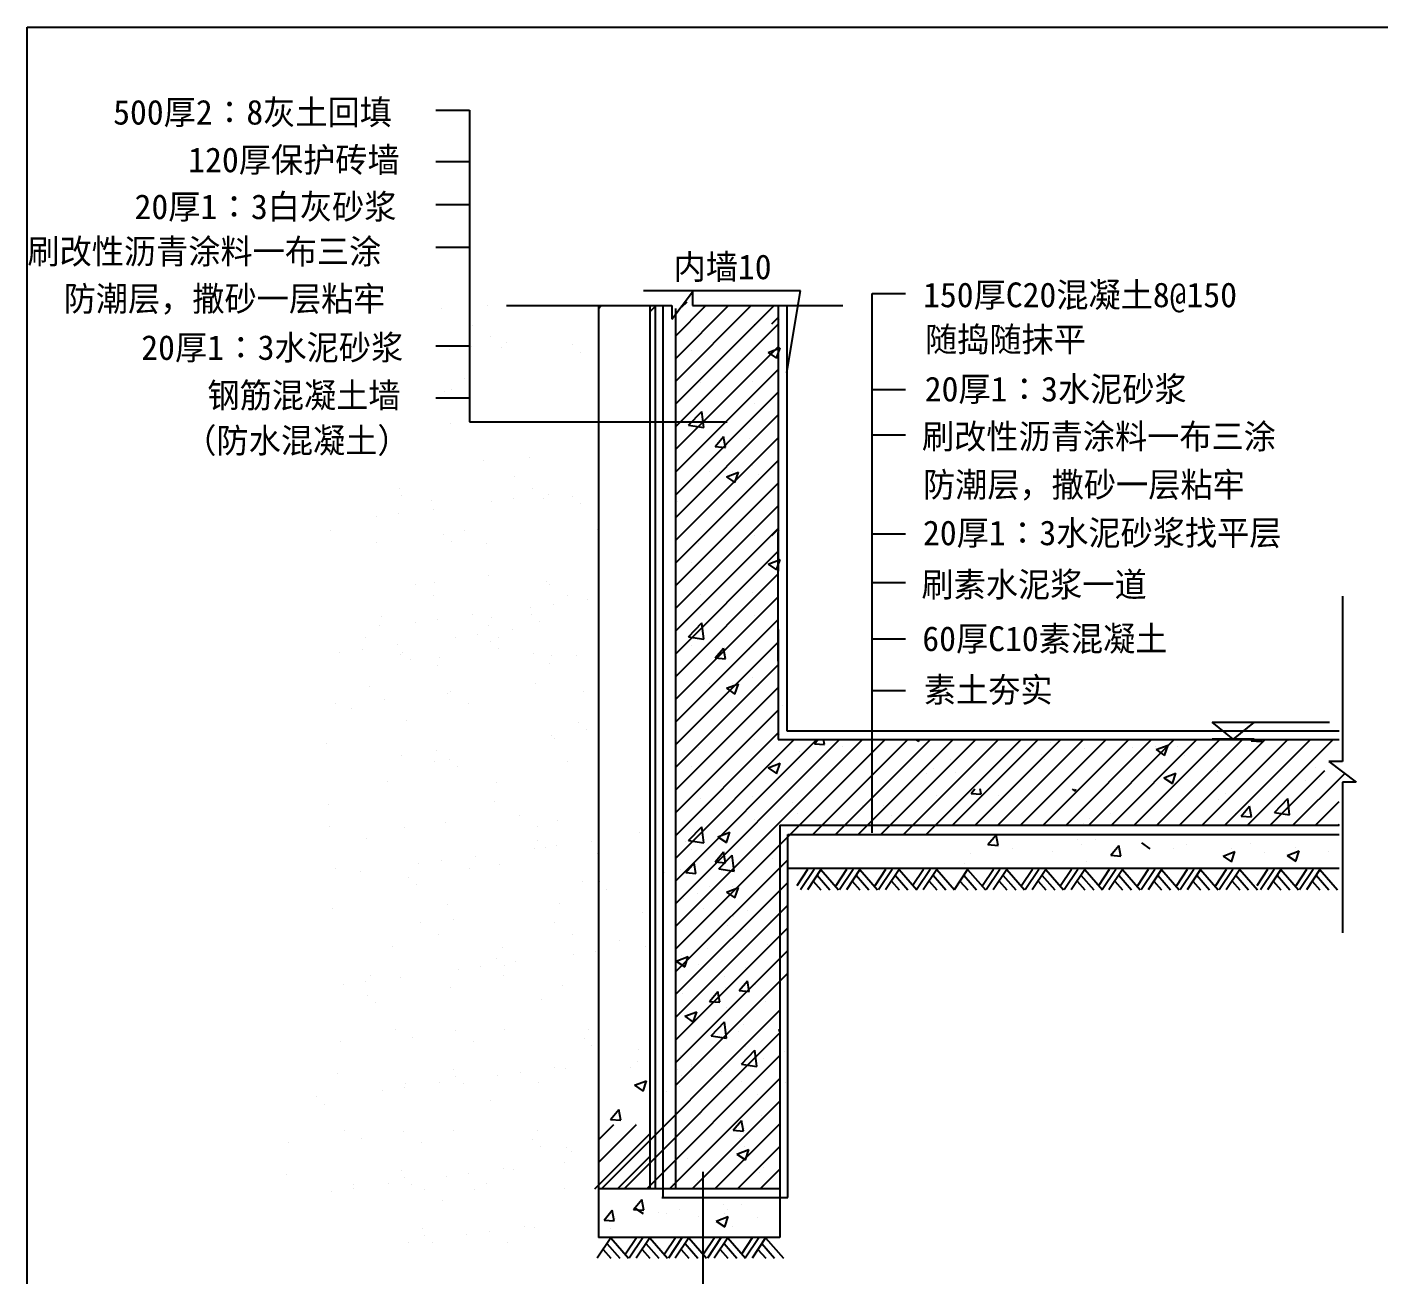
# Model space of a CAD drawing. Header units: metres. Extents: x -2931 to 37021, y -14020 to 40187.
# Drawn here: x -2931 to 20936, y 18167 to 40187 of the extents above; entities that cross this region are included whole.
import ezdxf

# ---------------------------------------------------------------- set-up
doc = ezdxf.new("R2010")
doc.units = ezdxf.units.M
for name, color, linetype in [('HOUSE', 2, 'Continuous'), ('PUB_DIM', 3, 'Continuous'), ('TL', 7, 'Continuous')]:
    doc.layers.add(name, color=color, linetype=linetype)

msp = doc.modelspace()

# ---------------------------------------------------------------- linework, layer by layer
for p, q in [((10726.99, 35534.32), (7955.28, 35534.32)), ((8451.9, 35030.57), (8817.82, 35517.82)), ((8631.12, 35249.43), (8720.47, 35338.78)), ((8817.82, 35517.82), (8817.82, 35272.36)), ((10481.16, 34091.21), (10726.99, 35534.32)), ((3192.49, 35222.13), (3192.49, 35222.13)), ((4385.29, 35212.86), (4385.29, 35212.86)), ((5205.15, 35268.65), (5205.15, 35268.65)), ((7156.74, 35217.54), (7211.57, 35272.36)), ((8063.4, 35162.55), (8173.22, 35272.36)), ((8451.9, 35272.36), (8451.9, 35030.57)), ((8516.73, 33932.97), (9856.13, 35272.36)), ((8516.73, 34333.66), (9455.43, 35272.36)), ((8516.73, 33532.28), (10256.82, 35272.36)), ((8516.73, 34734.36), (9054.74, 35272.36)), ((8516.73, 35135.05), (8562.87, 35181.18)), ((4934.36, 34924.63), (4934.36, 34924.63)), ((8516.73, 33131.59), (10330.05, 34944.91)), ((9905.12, 34943.37), (9905.12, 34943.37)), ((10219.11, 34949.36), (10330.05, 35060.31)), ((10355.66, 35033.86), (10355.66, 35033.86)), ((5252.97, 34721.65), (5252.97, 34721.65)), ((5535.1, 34624.02), (5535.1, 34624.02)), ((8925.24, 34809.16), (8925.24, 34809.16)), ((4527.57, 34491.38), (4527.57, 34491.38)), ((4920.84, 34543.16), (4920.84, 34543.16)), ((5451.9, 34538.96), (5451.9, 34538.96)), ((6697.13, 34579.55), (6697.13, 34579.55)), ((6836.39, 34451.94), (6836.39, 34451.94)), ((8516.73, 32730.9), (10330.05, 34544.22)), ((8795.1, 34476.8), (8795.1, 34476.8)), ((10152.53, 34442.98), (10364.14, 34524.21)), ((10152.53, 34442.98), (10302.86, 34341.58)), ((10302.87, 34341.55), (10364.15, 34524.18)), ((8516.73, 32330.21), (10330.05, 34143.53)), ((4787.05, 33986.65), (4787.05, 33986.65)), ((8964.44, 33909.15), (8964.44, 33909.15)), ((9868.37, 33937.3), (9868.37, 33937.3)), ((4432.89, 33757.05), (4432.89, 33757.05)), ((4565.11, 33788.82), (4565.11, 33788.82)), ((8516.73, 31929.52), (10330.05, 33742.84)), ((9908.72, 33536.09), (9908.72, 33536.09)), ((4547.83, 33194.27), (4547.83, 33194.27)), ((5789.77, 33206.19), (5789.77, 33206.19)), ((8516.73, 31528.83), (10330.05, 33342.15)), ((8747.51, 33160.3), (8982.91, 33405.63)), ((9016.31, 33118.58), (8982.92, 33405.6)), ((8516.73, 31128.14), (10330.05, 32941.46)), ((8747.51, 33160.3), (9016.3, 33118.61)), ((8800.46, 33005.92), (8800.46, 33005.92)), ((9220.59, 32786.8), (9366.28, 32960.44)), ((9401.24, 32770.97), (9366.3, 32960.4)), ((9220.59, 32786.8), (9401.23, 32771)), ((9831.62, 32931.23), (9831.62, 32931.23)), ((5125.26, 32536.15), (5125.26, 32536.15)), ((5945.11, 32591.95), (5945.11, 32591.95)), ((8516.73, 30727.45), (10330.05, 32540.77)), ((5674.33, 32247.92), (5674.33, 32247.92)), ((9113.67, 32344.1), (9113.67, 32344.1)), ((9417.18, 32251.43), (9628.79, 32332.66)), ((9417.18, 32251.43), (9567.51, 32150.03)), ((9524.63, 32342.34), (9524.63, 32342.34)), ((9567.52, 32150), (9628.8, 32332.63)), ((9870.25, 32443.71), (9870.25, 32443.71)), ((9989.23, 32296.66), (9989.23, 32296.66)), ((3640.05, 32040.67), (3640.05, 32040.67)), ((5992.94, 32044.94), (5992.94, 32044.94)), ((8516.73, 30326.76), (10330.05, 32140.08)), ((3673.83, 31928.82), (3673.83, 31928.82)), ((4214.14, 31837.03), (4214.14, 31837.03)), ((5267.54, 31814.68), (5267.54, 31814.68)), ((5660.81, 31866.45), (5660.81, 31866.45)), ((6191.86, 31862.26), (6191.86, 31862.26)), ((6275.06, 31947.32), (6275.06, 31947.32)), ((6697.13, 31902.85), (6697.13, 31902.85)), ((6836.39, 31775.24), (6836.39, 31775.24)), ((8555.92, 31822.61), (8555.92, 31822.61)), ((3233.77, 31546.92), (3233.77, 31546.92)), ((3627.04, 31598.7), (3627.04, 31598.7)), ((4241.29, 31679.57), (4241.29, 31679.57)), ((8516.73, 29926.06), (10330.05, 31739.38)), ((2434.16, 31305.67), (2434.16, 31305.67)), ((4787.05, 31309.94), (4787.05, 31309.94)), ((7139.94, 31314.22), (7139.94, 31314.22)), ((8516.73, 29524.38), (10330.05, 31337.7)), ((10219.11, 31216.95), (10330.05, 31327.9)), ((10355.66, 31301.44), (10355.66, 31301.44)), ((3240.09, 31089.61), (3240.09, 31089.61)), ((4425.85, 31239.72), (4425.85, 31239.72)), ((4565.11, 31112.11), (4565.11, 31112.11)), ((5172.85, 31080.34), (5172.85, 31080.34)), ((8925.24, 31076.74), (8925.24, 31076.74)), ((9905.12, 31210.96), (9905.12, 31210.96)), ((8516.73, 29123.69), (10330.05, 30937.01)), ((10152.53, 30710.56), (10364.14, 30791.79)), ((10302.87, 30609.13), (10364.15, 30791.76)), ((8795.1, 30744.39), (8795.1, 30744.39)), ((10152.53, 30710.56), (10302.86, 30609.16)), ((3931.64, 30351.67), (3931.64, 30351.67)), ((4261.74, 30381.22), (4261.74, 30381.22)), ((5222.43, 30509.79), (5222.43, 30509.79)), ((6239.46, 30406.44), (6239.46, 30406.44)), ((6284.53, 30355.95), (6284.53, 30355.95)), ((8516.73, 28722.99), (10330.05, 30536.31)), ((4250.25, 30148.69), (4250.25, 30148.69)), ((6603.14, 30152.97), (6603.14, 30152.97)), ((6971.67, 30082.8), (6971.67, 30082.8)), ((8516.73, 28322.3), (10330.05, 30135.62)), ((8964.44, 30176.74), (8964.44, 30176.74)), ((9868.37, 30204.88), (9868.37, 30204.88)), ((5964.15, 29950.15), (5964.15, 29950.15)), ((6357.42, 30001.93), (6357.42, 30001.93)), ((3287.68, 29633.8), (3287.68, 29633.8)), ((3335.28, 29779.75), (3335.28, 29779.75)), ((3930.38, 29682.4), (3930.38, 29682.4)), ((4323.65, 29734.18), (4323.65, 29734.18)), ((4937.9, 29815.05), (4937.9, 29815.05)), ((5220.45, 29624.53), (5220.45, 29624.53)), ((5268.04, 29770.48), (5268.04, 29770.48)), ((5974.45, 29820.69), (5974.45, 29820.69)), ((6113.71, 29693.08), (6113.71, 29693.08)), ((8516.73, 27921.61), (10330.05, 29734.93)), ((8747.51, 29427.88), (8982.91, 29673.21)), ((9016.31, 29386.17), (8982.92, 29673.18)), ((9908.72, 29803.68), (9908.72, 29803.68)), ((3044.37, 29413.69), (3044.37, 29413.69)), ((4627, 29419.65), (4627, 29419.65)), ((5020.27, 29471.42), (5020.27, 29471.42)), ((5397.26, 29417.97), (5397.26, 29417.97)), ((5634.52, 29552.29), (5634.52, 29552.29)), ((8747.51, 29427.88), (9016.3, 29386.19)), ((2593.23, 29151.9), (2593.23, 29151.9)), ((2986.5, 29203.67), (2986.5, 29203.67)), ((3600.75, 29284.54), (3600.75, 29284.54)), ((3654.57, 29123.49), (3654.57, 29123.49)), ((3703.17, 29157.56), (3703.17, 29157.56)), ((5251.77, 29340.3), (5251.77, 29340.3)), ((5391.03, 29212.69), (5391.03, 29212.69)), ((6007.46, 29127.76), (6007.46, 29127.76)), ((8516.73, 27520.92), (10330.05, 29334.24)), ((8800.46, 29273.5), (8800.46, 29273.5)), ((9220.59, 29054.38), (9366.28, 29228.02)), ((9401.24, 29038.55), (9366.3, 29227.99)), ((9831.62, 29198.81), (9831.62, 29198.81)), ((3842.43, 29029.95), (3842.43, 29029.95)), ((4309.33, 28925.41), (4309.33, 28925.41)), ((4356.92, 29071.36), (4356.92, 29071.36)), ((6287.05, 28950.63), (6287.05, 28950.63)), ((6334.65, 29096.59), (6334.65, 29096.59)), ((6771.03, 29090.76), (6771.03, 29090.76)), ((8516.73, 27120.23), (10330.05, 28933.55)), ((9220.59, 29054.38), (9401.23, 29038.58)), ((9870.25, 28711.29), (9870.25, 28711.29)), ((3119.75, 28549.56), (3119.75, 28549.56)), ((4499.75, 28427.63), (4499.75, 28427.63)), ((4541.84, 28459.7), (4541.84, 28459.7)), ((6048.35, 28610.37), (6048.35, 28610.37)), ((6894.73, 28463.97), (6894.73, 28463.97)), ((9113.67, 28611.69), (9113.67, 28611.69)), ((9417.18, 28519.01), (9628.79, 28600.24)), ((9417.18, 28519.01), (9567.51, 28417.61)), ((9417.72, 27620.53), (10330.05, 28532.86)), ((9524.63, 28609.93), (9524.63, 28609.93)), ((9567.52, 28417.58), (9628.8, 28600.21)), ((9989.23, 28564.24), (9989.23, 28564.24)), ((2507.56, 28252.44), (2507.56, 28252.44)), ((2799.16, 28165.21), (2799.16, 28165.21)), ((3382.87, 28323.94), (3382.87, 28323.94)), ((4860.45, 28256.72), (4860.45, 28256.72)), ((10398.67, 28223.27), (10398.67, 28223.27)), ((3777.07, 27947.24), (3777.07, 27947.24)), ((9818.42, 27620.53), (10330.05, 28132.17)), ((6331.13, 27687.77), (6331.13, 27687.77)), ((6800.36, 27921.27), (6800.36, 27921.27)), ((6939.63, 27793.66), (6939.63, 27793.66)), ((10219.11, 27620.53), (10330.05, 27731.48)), ((10355.66, 27705.03), (10355.66, 27705.03)), ((2363.86, 27542.03), (2363.86, 27542.03)), ((6382.24, 27640.78), (6382.24, 27640.78)), ((8516.73, 25116.78), (11020.49, 27620.53)), ((8516.73, 23914.7), (12222.56, 27620.53)), ((8516.73, 24716.09), (11421.18, 27620.53)), ((8516.73, 24315.39), (11821.87, 27620.53)), ((8516.73, 27520.92), (8616.34, 27620.53)), ((8516.73, 25517.47), (10619.8, 27620.53)), ((8516.73, 25918.16), (10219.11, 27620.53)), ((8516.73, 26318.85), (9818.42, 27620.53)), ((8516.73, 27120.23), (9017.03, 27620.53)), ((8516.73, 26719.54), (9417.72, 27620.53)), ((8925.24, 27480.32), (8925.24, 27480.32)), ((9905.12, 27614.54), (9905.12, 27614.54)), ((10942.06, 25939.33), (12623.25, 27620.53)), ((10968.96, 27541.59), (11035.19, 27620.53)), ((10968.96, 27541.59), (11149.6, 27525.79)), ((11149.61, 27525.75), (11132.13, 27620.53)), ((11342.75, 25939.33), (13023.94, 27620.53)), ((11460.34, 27498.86), (11460.34, 27498.86)), ((11743.44, 25939.33), (13418.64, 27614.54)), ((12144.13, 25939.33), (13819.33, 27614.54)), ((12544.82, 25939.33), (14220.02, 27614.54)), ((12753.48, 27614.54), (12807.96, 27577.79)), ((12807.98, 27577.76), (12820.32, 27614.54)), ((12945.51, 25939.33), (14620.71, 27614.54)), ((13407.91, 26103.44), (14919.01, 27614.54)), ((13808.6, 26103.44), (15319.7, 27614.54)), ((14209.29, 26103.44), (15720.39, 27614.54)), ((14609.98, 26103.44), (16121.08, 27614.54)), ((15010.67, 26103.44), (16521.77, 27614.54)), ((15129.02, 27565.49), (15129.02, 27565.49)), ((15411.36, 26103.44), (16922.46, 27614.54)), ((15734.65, 27449.21), (15734.65, 27449.21)), ((15812.06, 26103.44), (17323.16, 27614.54)), ((16212.75, 26103.44), (17723.85, 27614.54)), ((16587.56, 27480.96), (16587.56, 27480.96)), ((16613.44, 26103.44), (18124.54, 27614.54)), ((16879.25, 27599.9), (16879.25, 27599.9)), ((16992.97, 27500.21), (16992.97, 27500.21)), ((17000.92, 27437.15), (17212.53, 27518.38)), ((17014.13, 26103.44), (18525.23, 27614.54)), ((17151.27, 27335.71), (17212.55, 27518.34)), ((17374.15, 27486.65), (17374.15, 27486.65)), ((17414.82, 26103.44), (18925.92, 27614.54)), ((17815.51, 26103.44), (19326.61, 27614.54)), ((18735.16, 27618.92), (17994.51, 27618.92)), ((18216.2, 26103.44), (19727.3, 27614.54)), ((18616.89, 26103.44), (20127.99, 27614.54)), ((18680.83, 27593.22), (18698.72, 27614.54)), ((18680.83, 27593.22), (18861.47, 27577.41)), ((18861.49, 27577.38), (18854.63, 27614.54)), ((19334.87, 27589.39), (19334.87, 27589.39)), ((3683.11, 27339.15), (3683.11, 27339.15)), ((4264.77, 27231.51), (4264.77, 27231.51)), ((4297.36, 27420.02), (4297.36, 27420.02)), ((4529.09, 27258.14), (4529.09, 27258.14)), ((6617.66, 27235.79), (6617.66, 27235.79)), ((10703.77, 27399.25), (10703.77, 27399.25)), ((13366.52, 27262.95), (13366.52, 27262.95)), ((14978.07, 27349.61), (14978.07, 27349.61)), ((15035.85, 27268.16), (15035.85, 27268.16)), ((17000.92, 27437.15), (17151.25, 27335.75)), ((17508.54, 27324.82), (17508.54, 27324.82)), ((20291.43, 27226.5), (20049.64, 27226.5)), ((20049.64, 27226.5), (20536.89, 26860.58)), ((4668.35, 27130.53), (4668.35, 27130.53)), ((8795.1, 27147.97), (8795.1, 27147.97)), ((10152.53, 27114.14), (10364.14, 27195.37)), ((10152.53, 27114.14), (10302.86, 27012.74)), ((10302.87, 27012.71), (10364.15, 27195.34)), ((12946.61, 27014.74), (12946.61, 27014.74)), ((13069.4, 27098.32), (13069.4, 27098.32)), ((13466.16, 27041.57), (13466.16, 27041.57)), ((17139.57, 26940.01), (17351.18, 27021.24)), ((17289.92, 26838.58), (17351.2, 27021.2)), ((18092.93, 27051.33), (18092.93, 27051.33)), ((19017.58, 26103.44), (19980.45, 27066.3)), ((19017.58, 26103.44), (19980.45, 27066.3)), ((19418.27, 26103.44), (20333.99, 27017.25)), ((19808.24, 27112.93), (19808.24, 27112.93)), ((3430.46, 26868.13), (3430.46, 26868.13)), ((5363.23, 26858.86), (5363.23, 26858.86)), ((11420.07, 26821.26), (11420.07, 26821.26)), ((13734.27, 26665.15), (13800.51, 26744.09)), ((13914.92, 26649.32), (13897.44, 26744.09)), ((15518.79, 26738.1), (15573.27, 26701.35)), ((15573.29, 26701.32), (15585.63, 26738.1)), ((16566.4, 26857.85), (16566.4, 26857.85)), ((17139.57, 26940.01), (17289.91, 26838.61)), ((19647.04, 26894.96), (19647.04, 26894.96)), ((19894.05, 26909.49), (19894.05, 26909.49)), ((20536.89, 26860.58), (20291.43, 26860.58)), ((5325.67, 26528.21), (5325.67, 26528.21)), ((8964.44, 26580.32), (8964.44, 26580.32)), ((9868.37, 26608.47), (9868.37, 26608.47)), ((10577.76, 26512.15), (10577.76, 26512.15)), ((13129.05, 26626.5), (13129.05, 26626.5)), ((13734.27, 26665.15), (13914.91, 26649.35)), ((14225.66, 26622.42), (14225.66, 26622.42)), ((18106.6, 26559.5), (18106.6, 26559.5)), ((18232.71, 26661.24), (18232.71, 26661.24)), ((19090.21, 26328.56), (19325.6, 26573.89)), ((19359, 26286.84), (19325.61, 26573.86)), ((19818.96, 26103.44), (20235.27, 26519.74)), ((2397.07, 26467.4), (2397.07, 26467.4)), ((5762.25, 26277.51), (5762.25, 26277.51)), ((10665.3, 26306.86), (10665.3, 26306.86)), ((11809.9, 26457.55), (11809.9, 26457.55)), ((12191.08, 26443.99), (12191.08, 26443.99)), ((12325.47, 26282.16), (12325.47, 26282.16)), ((16197.92, 26308.22), (16197.92, 26308.22)), ((18404.41, 26313.37), (18404.41, 26313.37)), ((18505.57, 26265.64), (18651.27, 26439.28)), ((18505.57, 26265.64), (18686.21, 26249.84)), ((18686.22, 26249.8), (18651.28, 26439.24)), ((19090.21, 26328.56), (19358.99, 26286.87)), ((2411.45, 26086.22), (2411.45, 26086.22)), ((3727.97, 26070.26), (3727.97, 26070.26)), ((4452.11, 26159.74), (4452.11, 26159.74)), ((6080.86, 26074.53), (6080.86, 26074.53)), ((6429.83, 26184.96), (6429.83, 26184.96)), ((8747.51, 25831.46), (8982.91, 26076.79)), ((9016.31, 25789.75), (8982.92, 26076.77)), ((9908.72, 26207.26), (9908.72, 26207.26)), ((15711.92, 26138.3), (15711.92, 26138.3)), ((15834.71, 26221.89), (15834.71, 26221.89)), ((20219.66, 26103.44), (20235.27, 26119.05)), ((3054.39, 25865.08), (3054.39, 25865.08)), ((6077.68, 25839.11), (6077.68, 25839.11)), ((7027.75, 25823.25), (7027.75, 25823.25)), ((7873.21, 25979.62), (7873.21, 25979.62)), ((8693.57, 25815.19), (8693.57, 25815.19)), ((8747.51, 25831.46), (9016.3, 25789.78)), ((9266.74, 25897.35), (9478.35, 25978.58)), ((9266.74, 25897.35), (9417.07, 25795.95)), ((9417.09, 25795.92), (9478.36, 25978.55)), ((10220.1, 26008.67), (10220.1, 26008.67)), ((14033.45, 25762.05), (14179.15, 25935.68)), ((14214.1, 25746.21), (14179.15, 25935.65)), ((15618.7, 25849.81), (15618.7, 25849.81)), ((15940.57, 25854.52), (15940.57, 25854.52)), ((16741.76, 25790.66), (16892.09, 25689.27)), ((18667.5, 25780.58), (18667.5, 25780.58)), ((4993.98, 25555.5), (4993.98, 25555.5)), ((6020.23, 25690.6), (6020.23, 25690.6)), ((6216.95, 25711.5), (6216.95, 25711.5)), ((6413.5, 25742.38), (6413.5, 25742.38)), ((7141.86, 25602.39), (7141.86, 25602.39)), ((8800.46, 25677.08), (8800.46, 25677.08)), ((9220.59, 25457.97), (9366.28, 25631.6)), ((9283.17, 25331.23), (9518.56, 25576.56)), ((9401.24, 25442.13), (9366.3, 25631.57)), ((9551.96, 25289.51), (9518.57, 25576.53)), ((10359.88, 25618.58), (10359.88, 25618.58)), ((13717.52, 25599.51), (13717.52, 25599.51)), ((14033.45, 25762.05), (14214.09, 25746.24)), ((14474.1, 25699.12), (14474.1, 25699.12)), ((15173.77, 25635.46), (15173.77, 25635.46)), ((15692.61, 25757.74), (15692.61, 25757.74)), ((16201.15, 25572.4), (16346.85, 25746.03)), ((16201.15, 25572.4), (16381.79, 25556.59)), ((16381.8, 25556.56), (16346.86, 25746)), ((17305.93, 25689.57), (17305.93, 25689.57)), ((17534.17, 25765.47), (17534.17, 25765.47)), ((18183.07, 25556.09), (18394.68, 25637.31)), ((18183.07, 25556.09), (18333.4, 25454.69)), ((18325.72, 25690.05), (18325.72, 25690.05)), ((18333.41, 25454.65), (18394.69, 25637.28)), ((18919.25, 25621.41), (18919.25, 25621.41)), ((19316.39, 25571.2), (19528, 25652.43)), ((19316.39, 25571.2), (19466.72, 25469.8)), ((19459.04, 25705.16), (19459.04, 25705.16)), ((19466.73, 25469.76), (19528.01, 25652.39)), ((20052.57, 25636.52), (20052.57, 25636.52)), ((2522.09, 25335.26), (2522.09, 25335.26)), ((3986.46, 25422.85), (3986.46, 25422.85)), ((4379.73, 25474.63), (4379.73, 25474.63)), ((4874.98, 25339.54), (4874.98, 25339.54)), ((5410.82, 25403.05), (5410.82, 25403.05)), ((8516.73, 23514.01), (10497.61, 25494.88)), ((8597.37, 25316.05), (8597.37, 25316.05)), ((8698.53, 25268.32), (8844.23, 25441.95)), ((8879.19, 25252.48), (8844.24, 25441.92)), ((9220.59, 25457.97), (9401.23, 25442.16)), ((9283.17, 25331.23), (9551.95, 25289.54)), ((10233.76, 25516.84), (10233.76, 25516.84)), ((13622.06, 25422.67), (13622.06, 25422.67)), ((15771.67, 25462.94), (15771.67, 25462.94)), ((2960.21, 25287.75), (2960.21, 25287.75)), ((3806.41, 25175.99), (3806.41, 25175.99)), ((6874.27, 25109.18), (6874.27, 25109.18)), ((7180.49, 25114.87), (7180.49, 25114.87)), ((8325.09, 25265.56), (8325.09, 25265.56)), ((8516.73, 23113.32), (10497.61, 25094.19)), ((8698.53, 25268.32), (8879.18, 25252.51)), ((18982.06, 25254.72), (18982.06, 25254.72)), ((3945.67, 25048.38), (3945.67, 25048.38)), ((7299.47, 24967.82), (7299.47, 24967.82)), ((8912.79, 24899.66), (8912.79, 24899.66)), ((9113.67, 25015.27), (9113.67, 25015.27)), ((9417.18, 24922.6), (9628.79, 25003.82)), ((9417.18, 24922.6), (9567.51, 24821.2)), ((9524.63, 25013.51), (9524.63, 25013.51)), ((9567.52, 24821.16), (9628.8, 25003.79)), ((2459.05, 24630.4), (2459.05, 24630.4)), ((4499.71, 24703.93), (4499.71, 24703.93)), ((6477.43, 24729.15), (6477.43, 24729.15)), ((8516.73, 22712.63), (10497.61, 24693.5)), ((8656.82, 24809.12), (8656.82, 24809.12)), ((9013.14, 24630.03), (9013.14, 24630.03)), ((9794.87, 24596.32), (9794.87, 24596.32)), ((4019.56, 24381.26), (4019.56, 24381.26)), ((4602.99, 24446.05), (4602.99, 24446.05)), ((6372.45, 24385.54), (6372.45, 24385.54)), ((7936.7, 24561.87), (7936.7, 24561.87)), ((9550.02, 24493.7), (9550.02, 24493.7)), ((10195.29, 24424.46), (10195.29, 24424.46)), ((4338.18, 24178.28), (4338.18, 24178.28)), ((6691.07, 24182.56), (6691.07, 24182.56)), ((8516.73, 22311.94), (10497.61, 24292.81)), ((9438.72, 24324.85), (9438.72, 24324.85)), ((9751.58, 24258.41), (9751.58, 24258.41)), ((3525.65, 23956.51), (3525.65, 23956.51)), ((5458.42, 23947.24), (5458.42, 23947.24)), ((7110.11, 23877.86), (7110.11, 23877.86)), ((7530.04, 24073.57), (7530.04, 24073.57)), ((7989.07, 23955.87), (7989.07, 23955.87)), ((8516.73, 21911.25), (10497.61, 23892.12)), ((9075.2, 23922.88), (9075.2, 23922.88)), ((10146.6, 23996.52), (10146.6, 23996.52)), ((5355, 23756.96), (5355, 23756.96)), ((5494.27, 23629.35), (5494.27, 23629.35)), ((5690.59, 23690.97), (5690.59, 23690.97)), ((6716.84, 23826.08), (6716.84, 23826.08)), ((8531.4, 23705.8), (8743.01, 23787.03)), ((8531.4, 23705.8), (8681.73, 23604.4)), ((8620.07, 23803.05), (8620.07, 23803.05)), ((8681.74, 23604.37), (8743.01, 23787)), ((8916.33, 23653.34), (8916.33, 23653.34)), ((3132.29, 23443.29), (3132.29, 23443.29)), ((3656.82, 23423.22), (3656.82, 23423.22)), ((4683.07, 23558.33), (4683.07, 23558.33)), ((5076.34, 23610.11), (5076.34, 23610.11)), ((5485.18, 23447.56), (5485.18, 23447.56)), ((8516.73, 21510.56), (10497.61, 23491.43)), ((9387.96, 23431.61), (9387.96, 23431.61)), ((9758.12, 23590.25), (9758.12, 23590.25)), ((2649.3, 23290.58), (2649.3, 23290.58)), ((3042.57, 23342.36), (3042.57, 23342.36)), ((4547.3, 23248.11), (4547.3, 23248.11)), ((6525.02, 23273.34), (6525.02, 23273.34)), ((8311.52, 23363.45), (8311.52, 23363.45)), ((9117.87, 22995.04), (9263.56, 23168.68)), ((9298.52, 22979.2), (9263.57, 23168.64)), ((9400.24, 23232.47), (9400.24, 23232.47)), ((9639.92, 23184.69), (9785.62, 23358.33)), ((9639.92, 23184.69), (9820.56, 23168.89)), ((9820.57, 23168.85), (9785.63, 23358.29)), ((9924.84, 23295.28), (9924.84, 23295.28)), ((3083.73, 23093.83), (3083.73, 23093.83)), ((3222.99, 22966.22), (3222.99, 22966.22)), ((6151.59, 23027.02), (6151.59, 23027.02)), ((8643.67, 23132.86), (8643.67, 23132.86)), ((9117.87, 22995.04), (9298.51, 22979.24)), ((10109.85, 22990.45), (10109.85, 22990.45)), ((7209.2, 19687.25), (10360.28, 22838.33)), ((8583.32, 22796.97), (8583.32, 22796.97)), ((8681.83, 22731.05), (8893.44, 22812.28)), ((8681.83, 22731.05), (8832.16, 22629.65)), ((8832.17, 22629.62), (8893.45, 22812.25)), ((9424.75, 22881.58), (9424.75, 22881.58)), ((3573.25, 22500.7), (3573.25, 22500.7)), ((4629.77, 22489.29), (4629.77, 22489.29)), ((5506.01, 22491.43), (5506.01, 22491.43)), ((6982.66, 22493.56), (6982.66, 22493.56)), ((7609.89, 19687.25), (10360.28, 22437.64)), ((9148.19, 22387.25), (9383.59, 22632.58)), ((9416.98, 22345.54), (9383.59, 22632.55)), ((9626.8, 22455.17), (9626.8, 22455.17)), ((9721.37, 22584.18), (9721.37, 22584.18)), ((10335.37, 22489.01), (10360.28, 22498.57)), ((10335.37, 22489.01), (10360.28, 22472.2)), ((2595.49, 22282.03), (2595.49, 22282.03)), ((3880.31, 22363.9), (3880.31, 22363.9)), ((4948.38, 22286.31), (4948.38, 22286.31)), ((6903.6, 22337.93), (6903.6, 22337.93)), ((7042.87, 22210.32), (7042.87, 22210.32)), ((9148.19, 22387.25), (9416.98, 22345.56)), ((7864.3, 22152.64), (7864.3, 22152.64)), ((8010.58, 19687.25), (10360.28, 22036.95)), ((8605.2, 22040.48), (8605.2, 22040.48)), ((9683.85, 21887.02), (9919.24, 22132.35)), ((9749.8, 22191.17), (9749.8, 22191.17)), ((9952.64, 21845.3), (9919.25, 22132.32)), ((10073.1, 21984.38), (10073.1, 21984.38)), ((10444.26, 22117.54), (10444.26, 22117.54)), ((4594.9, 21792.3), (4594.9, 21792.3)), ((5772.95, 21745.58), (5772.95, 21745.58)), ((6387.21, 21826.45), (6387.21, 21826.45)), ((6572.62, 21817.53), (6572.62, 21817.53)), ((7722.99, 21819.12), (7722.99, 21819.12)), ((7848.62, 21940.87), (7848.62, 21940.87)), ((8546.57, 21790.9), (8546.57, 21790.9)), ((8791.55, 21850.1), (8791.55, 21850.1)), ((8799.43, 21887.28), (8799.43, 21887.28)), ((9336.31, 21750.95), (9336.31, 21750.95)), ((9683.85, 21887.02), (9952.63, 21845.33)), ((10350.97, 21791.6), (10350.97, 21791.6)), ((2554.24, 21718.78), (2554.24, 21718.78)), ((3742.49, 21551.31), (3742.49, 21551.31)), ((4353.44, 21558.7), (4353.44, 21558.7)), ((4632.32, 21674.8), (4632.32, 21674.8)), ((4771.59, 21547.19), (4771.59, 21547.19)), ((5379.68, 21693.81), (5379.68, 21693.81)), ((6095.38, 21555.59), (6095.38, 21555.59)), ((7796.05, 21514.25), (8007.66, 21595.48)), ((7796.05, 21514.25), (7946.38, 21412.85)), ((7946.39, 21412.82), (8007.67, 21595.45)), ((8411.27, 19687.25), (10360.28, 21636.26)), ((8588.46, 21489.06), (8588.46, 21489.06)), ((8629.7, 21689.59), (8629.7, 21689.59)), ((9436.66, 21481.33), (9436.66, 21481.33)), ((9684.62, 21578.11), (9684.62, 21578.11)), ((10464.29, 21568.42), (10464.29, 21568.42)), ((2177.07, 21310.73), (2177.07, 21310.73)), ((3345.92, 21426.06), (3345.92, 21426.06)), ((3739.19, 21477.83), (3739.19, 21477.83)), ((5244.93, 21243.93), (5244.93, 21243.93)), ((8360.22, 21413.16), (8360.22, 21413.16)), ((9973.54, 21345), (9973.54, 21345)), ((2316.33, 21183.12), (2316.33, 21183.12)), ((7369.5, 20911.42), (7515.2, 21085.05)), ((7550.15, 20895.58), (7515.2, 21085.02)), ((8811.96, 19687.25), (10360.28, 21235.57)), ((9515.71, 21186.52), (9515.71, 21186.52)), ((7156.74, 20551.26), (7426.07, 20820.58)), ((7156.74, 20150.57), (7826.76, 20820.58)), ((7369.5, 20911.42), (7550.14, 20895.61)), ((7810.15, 20848.49), (7810.15, 20848.49)), ((8509.82, 20784.83), (8509.82, 20784.83)), ((8954.75, 20999.18), (8954.75, 20999.18)), ((9212.65, 19687.25), (10360.28, 20834.88)), ((9537.2, 20721.77), (9682.9, 20895.4)), ((9717.85, 20705.93), (9682.91, 20895.37)), ((10036.35, 20978.31), (10036.35, 20978.31)), ((2666.59, 20717.6), (2666.59, 20717.6)), ((2973.65, 20580.8), (2973.65, 20580.8)), ((3723.11, 20706.19), (3723.11, 20706.19)), ((4599.35, 20708.33), (4599.35, 20708.33)), ((5996.94, 20554.83), (5996.94, 20554.83)), ((6076, 20710.47), (6076, 20710.47)), ((7094.12, 19687.25), (8063.4, 20656.54)), ((9537.2, 20721.77), (9717.84, 20705.96)), ((9647.87, 20572.04), (9647.87, 20572.04)), ((9743.33, 20748.88), (9743.33, 20748.88)), ((1688.83, 20498.94), (1688.83, 20498.94)), ((4041.72, 20503.21), (4041.72, 20503.21)), ((6136.21, 20427.22), (6136.21, 20427.22)), ((6584.84, 20419.24), (6584.84, 20419.24)), ((6690.05, 20346.91), (6690.05, 20346.91)), ((9600.02, 20297.46), (9811.63, 20378.69)), ((9600.02, 20297.46), (9750.35, 20196.06)), ((9613.35, 19687.25), (10360.28, 20434.19)), ((9742.67, 20431.42), (9742.67, 20431.42)), ((9750.36, 20196.02), (9811.64, 20378.65)), ((6551.65, 20151.96), (6551.65, 20151.96)), ((7494.81, 19687.25), (8063.4, 20255.85)), ((7980.16, 20128.89), (7980.16, 20128.89)), ((8735.04, 20214.74), (8735.04, 20214.74)), ((9811.48, 20282.91), (9811.48, 20282.91)), ((10068.37, 20058.47), (10068.37, 20058.47)), ((10348.36, 20146.58), (10348.36, 20146.58)), ((1647.58, 19935.68), (1647.58, 19935.68)), ((3688.24, 20009.2), (3688.24, 20009.2)), ((3725.66, 19891.7), (3725.66, 19891.7)), ((4473.02, 19910.71), (4473.02, 19910.71)), ((4866.29, 19962.49), (4866.29, 19962.49)), ((5480.55, 20043.35), (5480.55, 20043.35)), ((5665.96, 20034.43), (5665.96, 20034.43)), ((8907.42, 19826.35), (8907.42, 19826.35)), ((9000.89, 19989.47), (9000.89, 17863.85)), ((9999.6, 19972.24), (9999.6, 19972.24)), ((10014.04, 19687.25), (10360.28, 20033.49)), ((2439.26, 19642.96), (2439.26, 19642.96)), ((2832.53, 19694.74), (2832.53, 19694.74)), ((2835.83, 19768.21), (2835.83, 19768.21)), ((3446.78, 19775.6), (3446.78, 19775.6)), ((3864.93, 19764.09), (3864.93, 19764.09)), ((4085.77, 19678.64), (4085.77, 19678.64)), ((4962.02, 19680.78), (4962.02, 19680.78)), ((5188.72, 19772.49), (5188.72, 19772.49)), ((6557.56, 19687.25), (6558.85, 19688.6)), ((6559.01, 19687.25), (6558.86, 19688.57)), ((8159.7, 19807.18), (8159.7, 19807.18)), ((8473.07, 19778.76), (8473.07, 19778.76)), ((4404.38, 19475.66), (4404.38, 19475.66)), ((7777.5, 19324.76), (7923.19, 19498.4)), ((7796.05, 19353.38), (7946.38, 19251.98)), ((7958.14, 19308.92), (7923.2, 19498.36)), ((9362.75, 19412.52), (9362.75, 19412.52)), ((9684.62, 19417.23), (9684.62, 19417.23)), ((7255.44, 19135.11), (7401.14, 19308.75)), ((7255.44, 19135.11), (7436.08, 19119.31)), ((7436.09, 19119.27), (7401.15, 19308.71)), ((7461.57, 19162.22), (7461.57, 19162.22)), ((7777.5, 19324.76), (7958.14, 19308.96)), ((8218.14, 19261.83), (8218.14, 19261.83)), ((8360.22, 19252.29), (8360.22, 19252.29)), ((8588.46, 19328.19), (8588.46, 19328.19)), ((8917.82, 19198.18), (8917.82, 19198.18)), ((9237.36, 19118.8), (9448.97, 19200.03)), ((9237.36, 19118.8), (9387.69, 19017.4)), ((9380, 19252.77), (9380, 19252.77)), ((9387.69, 19017.37), (9448.97, 19200)), ((9436.66, 19320.45), (9436.66, 19320.45)), ((9973.54, 19184.12), (9973.54, 19184.12)), ((4050.9, 18981.66), (4050.9, 18981.66)), ((4088.33, 18864.15), (4088.33, 18864.15)), ((4835.69, 18883.16), (4835.69, 18883.16)), ((5228.96, 18934.94), (5228.96, 18934.94)), ((5843.21, 19015.81), (5843.21, 19015.81)), ((6028.62, 19006.88), (6028.62, 19006.88)), ((7366.11, 18985.38), (7366.11, 18985.38)), ((9515.71, 19025.65), (9515.71, 19025.65)), ((3809.44, 18748.06), (3809.44, 18748.06)), ((4227.59, 18736.54), (4227.59, 18736.54)), ((5551.39, 18744.94), (5551.39, 18744.94))]:
    msp.add_line(p, q)
msp.add_lwpolyline([(-2930.63, 40187.21), (37020.96, 40187.21), (37020.96, -14020.28), (-2930.63, -14020.28)], close=True)
at = {"layer": 'HOUSE'}
for p, q in [((10497.61, 19532.27), (10497.61, 25939.33)), ((10497.61, 25939.33), (20235.27, 25939.33)), ((10849.51, 25320.26), (10657.78, 25032.67)), ((10964.35, 25320.26), (10724.27, 24960.14)), ((11085.24, 25320.26), (10845.16, 24960.14)), ((11085.24, 25320.26), (11397.35, 24960.14)), ((11538.57, 25320.26), (11346.84, 25032.67)), ((11653.41, 25320.26), (11413.33, 24960.14)), ((11774.3, 25320.26), (11534.22, 24960.14)), ((11774.3, 25320.26), (12086.41, 24960.14)), ((12227.63, 25320.26), (12035.91, 25032.67)), ((12342.48, 25320.26), (12102.39, 24960.14)), ((12463.36, 25320.26), (12223.28, 24960.14)), ((12463.36, 25320.26), (12775.47, 24960.14)), ((12895.54, 25320.26), (12703.81, 25032.67)), ((13010.38, 25320.26), (12770.3, 24960.14)), ((13131.27, 25320.26), (12891.19, 24960.14)), ((13131.27, 25320.26), (13443.38, 24960.14)), ((13675.27, 25320.26), (13435.18, 24960.14)), ((13675.27, 25320.26), (13987.37, 24960.14)), ((14128.6, 25320.26), (13936.87, 25032.67)), ((14243.44, 25320.26), (14003.36, 24960.14)), ((14364.33, 25320.26), (14124.25, 24960.14)), ((14364.33, 25320.26), (14676.43, 24960.14)), ((14817.66, 25320.26), (14625.93, 25032.67)), ((14932.5, 25320.26), (14692.42, 24960.14)), ((15053.39, 25320.26), (14813.31, 24960.14)), ((15053.39, 25320.26), (15365.5, 24960.14)), ((15506.72, 25320.26), (15314.99, 25032.67)), ((15621.56, 25320.26), (15381.48, 24960.14)), ((15742.45, 25320.26), (15502.37, 24960.14)), ((15742.45, 25320.26), (16054.56, 24960.14)), ((16174.63, 25320.26), (15982.9, 25032.67)), ((16289.47, 25320.26), (16049.39, 24960.14)), ((16410.36, 25320.26), (16170.27, 24960.14)), ((16410.36, 25320.26), (16722.46, 24960.14)), ((16863.69, 25320.26), (16671.96, 25032.67)), ((16978.53, 25320.26), (16738.45, 24960.14)), ((17099.42, 25320.26), (16859.34, 24960.14)), ((17099.42, 25320.26), (17411.52, 24960.14)), ((17552.75, 25320.26), (17361.02, 25032.67)), ((17667.59, 25320.26), (17427.51, 24960.14)), ((17788.48, 25320.26), (17548.4, 24960.14)), ((17788.48, 25320.26), (18100.59, 24960.14)), ((18241.81, 25320.26), (18050.08, 25032.67)), ((18356.65, 25320.26), (18116.57, 24960.14)), ((18477.54, 25320.26), (18237.46, 24960.14)), ((18477.54, 25320.26), (18789.65, 24960.14)), ((18970.16, 25320.26), (18778.43, 25032.67)), ((19085, 25320.26), (18844.92, 24960.14)), ((19205.89, 25320.26), (18965.81, 24960.14)), ((19205.89, 25320.26), (19518, 24960.14)), ((19659.22, 25320.26), (19467.5, 25032.67)), ((19774.07, 25320.26), (19533.98, 24960.14)), ((19894.95, 25320.26), (19654.87, 24960.14)), ((19894.95, 25320.26), (20207.06, 24960.14)), ((10949.64, 25116.86), (11085.46, 24960.14)), ((11018.49, 25220.14), (11243.82, 24960.14)), ((11638.7, 25116.86), (11774.52, 24960.14)), ((11707.55, 25220.14), (11932.88, 24960.14)), ((12327.76, 25116.86), (12463.58, 24960.14)), ((12396.61, 25220.14), (12621.94, 24960.14)), ((12995.66, 25116.86), (13131.48, 24960.14)), ((13064.52, 25220.14), (13289.85, 24960.14)), ((13539.66, 25116.86), (13675.48, 24960.14)), ((13608.51, 25220.14), (13833.84, 24960.14)), ((14228.72, 25116.86), (14364.54, 24960.14)), ((14297.58, 25220.14), (14522.91, 24960.14)), ((14917.78, 25116.86), (15053.6, 24960.14)), ((14986.64, 25220.14), (15211.97, 24960.14)), ((15606.85, 25116.86), (15742.67, 24960.14)), ((15675.7, 25220.14), (15901.03, 24960.14)), ((16274.75, 25116.86), (16410.57, 24960.14)), ((16343.61, 25220.14), (16568.94, 24960.14)), ((16963.81, 25116.86), (17099.63, 24960.14)), ((17032.67, 25220.14), (17258, 24960.14)), ((17652.88, 25116.86), (17788.69, 24960.14)), ((17721.73, 25220.14), (17947.06, 24960.14)), ((18341.94, 25116.86), (18477.76, 24960.14)), ((18410.79, 25220.14), (18636.12, 24960.14)), ((19070.29, 25116.86), (19206.11, 24960.14)), ((19139.14, 25220.14), (19364.47, 24960.14)), ((19759.35, 25116.86), (19895.17, 24960.14)), ((19828.2, 25220.14), (20053.53, 24960.14)), ((7156.74, 19687.25), (7156.74, 18825.93)), ((10360.28, 19687.25), (10360.28, 18825.93)), ((8276.29, 19532.27), (10497.61, 19532.27)), ((7373.98, 18822.53), (7133.9, 18462.41)), ((7238.37, 18619.13), (7374.19, 18462.41)), ((7307.23, 18722.41), (7532.56, 18462.41)), ((7373.98, 18822.53), (7686.08, 18462.41)), ((7827.31, 18822.53), (7635.58, 18534.94)), ((7942.15, 18822.53), (7702.07, 18462.41)), ((8063.04, 18822.53), (7822.96, 18462.41)), ((7927.44, 18619.13), (8063.26, 18462.41)), ((7996.29, 18722.41), (8221.62, 18462.41)), ((8063.04, 18822.53), (8375.15, 18462.41)), ((8516.37, 18822.53), (8324.64, 18534.94)), ((8631.21, 18822.53), (8391.13, 18462.41)), ((8752.1, 18822.53), (8512.02, 18462.41)), ((8616.5, 18619.13), (8752.32, 18462.41)), ((8685.35, 18722.41), (8910.68, 18462.41)), ((8752.1, 18822.53), (9064.21, 18462.41)), ((9205.43, 18822.53), (9013.71, 18534.94)), ((9320.28, 18822.53), (9080.19, 18462.41)), ((9441.16, 18822.53), (9201.08, 18462.41)), ((9305.56, 18619.13), (9441.38, 18462.41)), ((9374.41, 18722.41), (9599.74, 18462.41)), ((9441.16, 18822.53), (9753.27, 18462.41)), ((9873.34, 18822.53), (9681.61, 18534.94)), ((9988.18, 18822.53), (9748.1, 18462.41)), ((10109.07, 18822.53), (9868.99, 18462.41)), ((9973.46, 18619.13), (10109.28, 18462.41)), ((10042.32, 18722.41), (10267.65, 18462.41)), ((10109.07, 18822.53), (10421.18, 18462.41))]:
    msp.add_line(p, q, dxfattribs=at)
at = {"layer": 'PUB_DIM'}
for p, q in [((18364.83, 27618.92), (17994.51, 27919.84)), ((17994.51, 27919.84), (20066.1, 27919.84)), ((18735.16, 27919.84), (18364.83, 27618.92))]:
    msp.add_line(p, q, dxfattribs=at)
at = {"layer": 'TL'}
for p, q in [((4285.43, 38719.41), (4879.91, 38719.41)), ((4879.91, 38719.41), (4879.91, 33223.14)), ((4285.43, 37813.13), (4879.91, 37813.13)), ((4285.43, 37057.58), (4879.91, 37057.58)), ((4285.43, 36302.03), (4879.91, 36302.03)), ((11986.56, 25967.7), (11986.56, 35485.24)), ((11986.56, 35485.24), (12578.96, 35485.24)), ((5532.72, 35272.36), (8451.9, 35272.36)), ((7156.74, 35272.36), (7156.74, 28144.47)), ((8063.4, 35272.36), (8063.4, 28144.47)), ((8158.47, 35272.36), (8158.47, 28144.47)), ((8295.17, 35272.36), (8295.17, 28144.47)), ((8516.73, 35219.09), (8516.73, 28038.94)), ((8817.82, 35272.36), (11472.43, 35272.36)), ((10330.05, 35272.36), (10330.05, 30586.83)), ((10481.16, 35272.36), (10481.16, 27765.65)), ((4285.43, 34563.26), (4879.91, 34563.26)), ((11986.56, 33794.17), (12578.96, 33794.17)), ((4285.43, 33646.92), (4879.91, 33646.92)), ((4879.91, 33223.14), (9427.34, 33223.14)), ((11986.56, 32989.96), (12578.96, 32989.96)), ((8516.73, 32022.37), (8516.73, 29000.17)), ((10330.05, 29000.17), (10330.05, 31266.82)), ((12001.67, 31245.14), (12578.96, 31245.14)), ((12001.67, 30388.5), (12578.96, 30388.5)), ((20291.43, 30145.68), (20291.43, 27226.5)), ((7156.74, 29554.08), (7156.74, 19687.25)), ((8063.4, 29554.08), (8063.4, 19687.25)), ((8158.47, 29554.08), (8158.47, 19687.25)), ((8295.17, 29554.08), (8295.17, 19532.27)), ((8516.73, 29500.8), (8516.73, 19687.25)), ((10330.05, 29554.08), (10330.05, 27614.54)), ((12001.67, 29391.12), (12578.96, 29391.12)), ((10330.05, 29000.17), (10330.05, 28144.47)), ((12001.67, 28478.92), (12578.96, 28478.92)), ((10481.16, 27765.65), (20232.1, 27765.65)), ((10330.05, 27614.54), (20232.1, 27614.54)), ((20291.43, 26860.58), (20291.43, 24205.97)), ((10360.28, 26103.44), (10360.28, 19687.25)), ((10360.28, 26103.44), (20232.1, 26103.44)), ((10497.61, 25347.89), (20232.1, 25347.89)), ((10360.28, 19687.25), (7156.74, 19687.25)), ((10360.28, 18825.93), (7156.74, 18825.93))]:
    msp.add_line(p, q, dxfattribs=at)

# ---------------------------------------------------------------- texts
msp.add_text('内墙10', height=437).set_placement((8483.42, 35737.54))
for s, p in [('500厚2∶8灰土回填', (-1410.48, 38466.22)), ('120厚保护砖墙', (-84.5, 37625.67)), ('20厚1∶3白灰砂浆', (-1032.63, 36798.35)), ('刷改性沥青涂料一布三涂', (-2924.47, 36009.36)), ('防潮层，撒砂一层粘牢', (-2284.24, 35175.32)), ('150厚C20混凝土8@150', (12888.32, 35243.34)), ('随捣随抹平', (12923.03, 34457.47)), ('20厚1∶3水泥砂浆', (-913.96, 34313.94)), ('钢筋混凝土墙', (254.47, 33470.6)), ('20厚1∶3水泥砂浆', (12917.57, 33581.19)), ('（防水混凝土）', (-154.7, 32673.84)), ('刷改性沥青涂料一布三涂', (12867.95, 32744.88)), ('防潮层，撒砂一层粘牢', (12886.69, 31894.19)), ('20厚1∶3水泥砂浆找平层', (12886.99, 31043.55)), ('刷素水泥浆一道', (12859.48, 30131.19)), ('60厚C10素混凝土', (12874.57, 29176.08)), ('素土夯实', (12902.87, 28273.13))]:
    msp.add_text(s, height=437, dxfattribs=at).set_placement(p)

doc.saveas('drawing.dxf')
